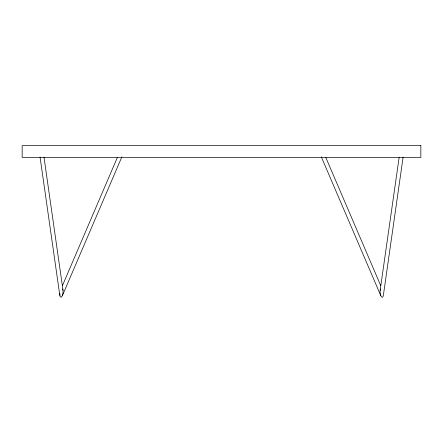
<?xml version="1.0" encoding="UTF-8"?>
<svg xmlns="http://www.w3.org/2000/svg" width="443" height="443" viewBox="0 0 443 443"><rect width="100%" height="100%" fill="white"/><g stroke="black" fill="none" stroke-linecap="round" stroke-linejoin="round"><path stroke-width="0.66" d="M59.788 293.349L60.015 296.345L61.079 297.353L62.341 295.78L121.891 156.839M399.165 157.248L380.144 290.409C380.022 292.745 380.055 295.83 382.099 297.353L382.874 296.96L383.345 295.492L403.113 157.11M380.144 290.409L380.615 288.947M62.341 295.78L62.928 293.709L63.033 290.409L44.007 157.248M62.424 285.674L117.45 157.276M62.557 288.947L63.033 290.409M325.721 157.276L380.747 285.674M321.286 156.839L380.83 295.78M40.058 157.11L59.827 295.492M420.85 145.647L22.15 145.647L22.15 157.437L420.85 157.437L420.85 145.647"/></g></svg>
